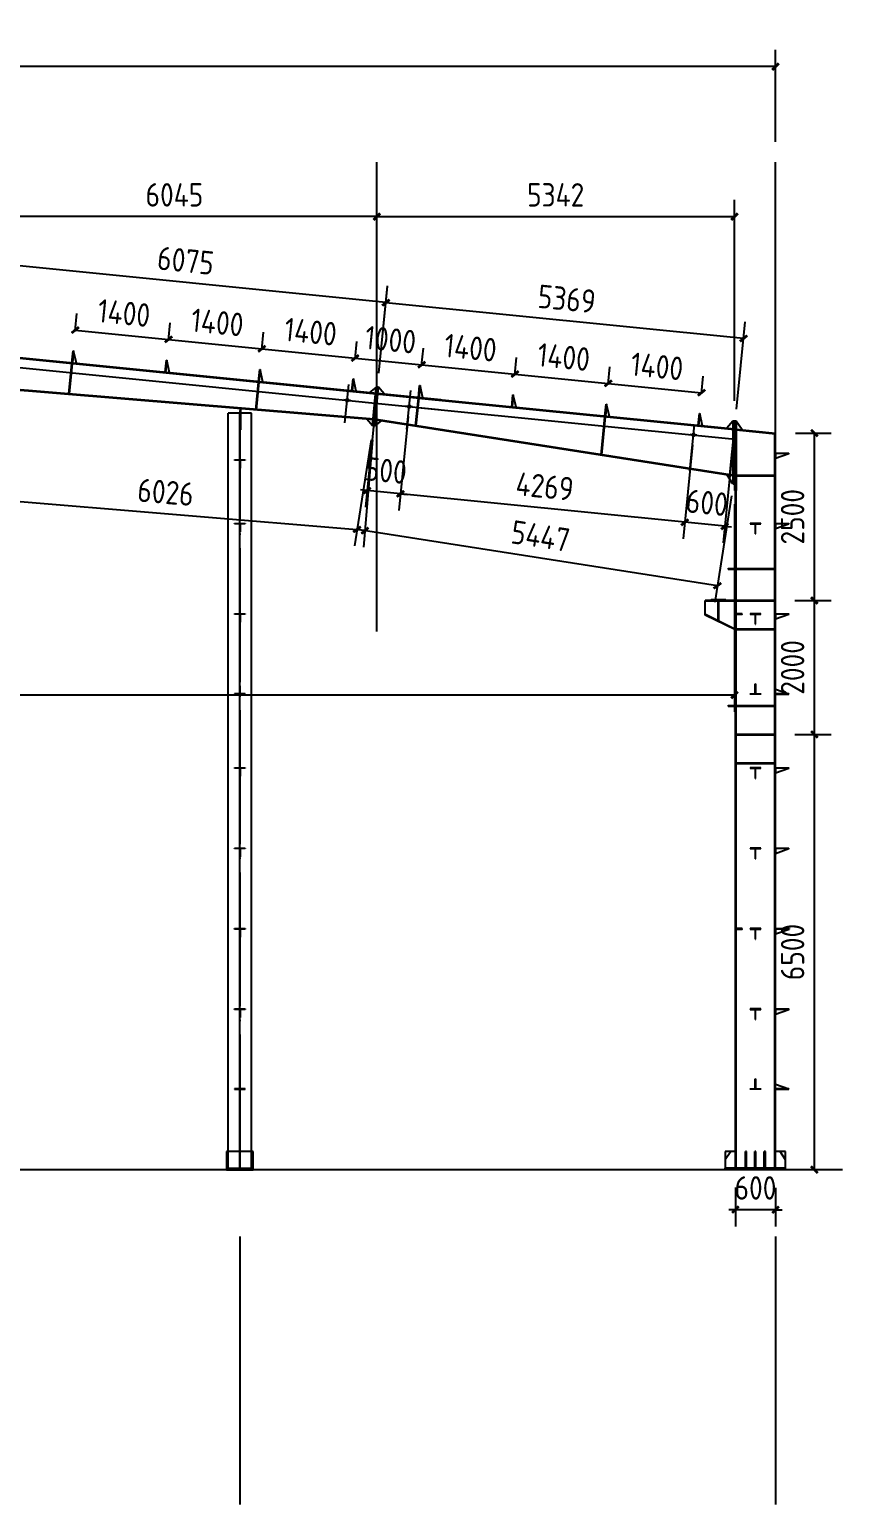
# Model space of a CAD drawing. Extents: x -41778 to 305453, y -85562 to 95360.
# Drawn here: x 293311 to 305453, y 54685 to 76711 of the extents above; entities that cross this region are included whole.
import ezdxf

# ---------------------------------------------------------------- set-up
doc = ezdxf.new("R2010")
doc.units = 0
doc.header["$LTSCALE"] = 1000
doc.header["$MEASUREMENT"] = 0
doc.linetypes.add('DOTE', pattern=[2.42, 2, -0.2, 0.02, -0.2])
doc.layers.add('AXIS', color=3, linetype='Continuous')
doc.layers.add('DOTE', color=1, linetype='Continuous')
doc.styles.get("Standard").update_dxf_attribs({"font": 'gbenor.shx', "bigfont": 'gbcbig.shx'})
doc.dimstyles.get("Standard").update_dxf_attribs({"dimscale": 100, "dimtxt": 3.5, "dimasz": 1, "dimexe": 2.5, "dimexo": 3, "dimgap": 1.5, "dimtad": 1, "dimdec": 0, "dimzin": 0, "dimdsep": 46, "dimtxsty": 'Standard', "dimblk": 'ARCHTICK', "dimcen": 0.09, "dimadec": 0, "dimazin": 0, "dimtfac": 1, "dimtdec": 0, "dimtix": 1, "dimtmove": 2, "dimatfit": 3, "dimfxl": 1, "dimtolj": 1, "dimtzin": 0, "dimarcsym": 0})

# ---------------------------------------------------------------- blocks, each defined once
blk = doc.blocks.new('_ArchTick')
at = {"color": 0, "linetype": 'ByBlock', "const_width": 0.4}
blk.add_lwpolyline([(-0.5, -0.5), (0.5, 0.5)], dxfattribs=at)
blk = doc.blocks.new('*D994')
at = {"color": 0, "lineweight": -2}
for p, q in [((304741, 66185), (305282, 66185)), ((305032, 59685), (305032, 66185)), ((304903, 59685), (305282, 59685))]:
    blk.add_line(p, q, dxfattribs=at)
at = {"layer": 'Defpoints', "color": 0}
for p in [(304441, 66185), (305032, 66185), (304603, 59685)]:
    blk.add_point(p, dxfattribs=at)
at = {"color": 0, "lineweight": -2, "xscale": 100, "yscale": 100, "zscale": 100}
for p, rotation in [((305032, 66185), 90), ((305032, 59685), 270)]:
    blk.add_blockref('_ArchTick', p, dxfattribs=dict(at, rotation=rotation))
at = {"color": 0, "insert": (304707, 62935), "char_height": 350, "attachment_point": 5, "rotation": 90}
blk.add_mtext('\\A1;6500', dxfattribs=at)
blk = doc.blocks.new('*D995')
at = {"color": 0, "lineweight": -2}
for p, q in [((304741, 68185), (305282, 68185)), ((305032, 66185), (305032, 68185)), ((304741, 66185), (305282, 66185))]:
    blk.add_line(p, q, dxfattribs=at)
at = {"layer": 'Defpoints', "color": 0}
for p in [(304441, 68185), (305032, 68185), (304441, 66185)]:
    blk.add_point(p, dxfattribs=at)
at = {"color": 0, "lineweight": -2, "xscale": 100, "yscale": 100, "zscale": 100}
for p, rotation in [((305032, 68185), 90), ((305032, 66185), 270)]:
    blk.add_blockref('_ArchTick', p, dxfattribs=dict(at, rotation=rotation))
at = {"color": 0, "insert": (304707, 67185), "char_height": 350, "attachment_point": 5, "rotation": 90}
blk.add_mtext('\\A1;2000', dxfattribs=at)
blk = doc.blocks.new('*D996')
at = {"color": 0, "lineweight": -2}
for p, q in [((304753, 70685), (305282, 70685)), ((305032, 68185), (305032, 70685)), ((304741, 68185), (305282, 68185))]:
    blk.add_line(p, q, dxfattribs=at)
at = {"layer": 'Defpoints', "color": 0}
for p in [(304453, 70685), (305032, 70685), (304441, 68185)]:
    blk.add_point(p, dxfattribs=at)
at = {"color": 0, "lineweight": -2, "xscale": 100, "yscale": 100, "zscale": 100}
for p, rotation in [((305032, 70685), 90), ((305032, 68185), 270)]:
    blk.add_blockref('_ArchTick', p, dxfattribs=dict(at, rotation=rotation))
at = {"color": 0, "insert": (304707, 69435), "char_height": 350, "attachment_point": 5, "rotation": 90}
blk.add_mtext('\\A1;2500', dxfattribs=at)
blk = doc.blocks.new('*D925')
at = {"color": 0, "lineweight": -2}
for p, q in [((292453, 73666), (292453, 74167)), ((298498, 73666), (298498, 74167)), ((298498, 73917), (292453, 73917))]:
    blk.add_line(p, q, dxfattribs=at)
at = {"layer": 'Defpoints', "color": 0}
for p in [(292453, 73917), (292453, 73366), (298498, 73366)]:
    blk.add_point(p, dxfattribs=at)
at = {"color": 0, "lineweight": -2, "xscale": 100, "yscale": 100, "zscale": 100, "rotation": 180}
blk.add_blockref('_ArchTick', (292453, 73917), dxfattribs=at)
at = {"color": 0, "lineweight": -2, "xscale": 100, "yscale": 100, "zscale": 100}
blk.add_blockref('_ArchTick', (298498, 73917), dxfattribs=at)
at = {"color": 0, "insert": (295475, 74242), "char_height": 350, "attachment_point": 5}
blk.add_mtext('\\A1;6045', dxfattribs=at)
blk = doc.blocks.new('*D927')
at = {"color": 0, "lineweight": -2}
for p, q in [((298498, 73666), (298498, 74167)), ((303840, 71165), (303840, 74167)), ((298498, 73917), (303840, 73917))]:
    blk.add_line(p, q, dxfattribs=at)
at = {"layer": 'Defpoints', "color": 0}
for p in [(303840, 73917), (298498, 73366), (303840, 70865)]:
    blk.add_point(p, dxfattribs=at)
at = {"color": 0, "lineweight": -2, "xscale": 100, "yscale": 100, "zscale": 100, "rotation": 180}
blk.add_blockref('_ArchTick', (298498, 73917), dxfattribs=at)
at = {"color": 0, "lineweight": -2, "xscale": 100, "yscale": 100, "zscale": 100}
blk.add_blockref('_ArchTick', (303840, 73917), dxfattribs=at)
at = {"color": 0, "insert": (301169, 74242), "char_height": 350, "attachment_point": 5}
blk.add_mtext('\\A1;5342', dxfattribs=at)
blk = doc.blocks.new('*D952')
at = {"color": 0, "lineweight": -2}
for p, q in [((293993, 72213), (294019, 72472)), ((295386, 72074), (295412, 72332)), ((293994, 72223), (295387, 72084))]:
    blk.add_line(p, q, dxfattribs=at)
at = {"layer": 'Defpoints', "color": 0}
for p in [(295387, 72084), (293963, 71914), (295356, 71775)]:
    blk.add_point(p, dxfattribs=at)
at = {"color": 0, "lineweight": -2, "xscale": 100, "yscale": 100, "zscale": 100}
for p, rotation in [((293994, 72223), 174.2894068624181), ((295387, 72084), 354.2894068624181)]:
    blk.add_blockref('_ArchTick', p, dxfattribs=dict(at, rotation=rotation))
at = {"color": 0, "insert": (294723, 72477), "char_height": 350, "attachment_point": 5, "rotation": 354.2894}
blk.add_mtext('\\A1;1400', dxfattribs=at)
blk = doc.blocks.new('*D953')
at = {"color": 0, "lineweight": -2}
for p, q in [((295386, 72074), (295412, 72332)), ((295387, 72084), (296780, 71944)), ((296779, 71934), (296805, 72193))]:
    blk.add_line(p, q, dxfattribs=at)
at = {"layer": 'Defpoints', "color": 0}
for p in [(296780, 71944), (295356, 71775), (296749, 71636)]:
    blk.add_point(p, dxfattribs=at)
at = {"color": 0, "lineweight": -2, "xscale": 100, "yscale": 100, "zscale": 100}
for p, rotation in [((295387, 72084), 174.2894068624181), ((296780, 71944), 354.2894068624181)]:
    blk.add_blockref('_ArchTick', p, dxfattribs=dict(at, rotation=rotation))
at = {"color": 0, "insert": (296116, 72337), "char_height": 350, "attachment_point": 5, "rotation": 354.2894}
blk.add_mtext('\\A1;1400', dxfattribs=at)
blk = doc.blocks.new('*D954')
at = {"color": 0, "lineweight": -2}
for p, q in [((296779, 71934), (296805, 72193)), ((298172, 71795), (298198, 72054)), ((296780, 71944), (298173, 71805))]:
    blk.add_line(p, q, dxfattribs=at)
at = {"layer": 'Defpoints', "color": 0}
for p in [(296749, 71636), (298173, 71805), (298142, 71496)]:
    blk.add_point(p, dxfattribs=at)
at = {"color": 0, "lineweight": -2, "xscale": 100, "yscale": 100, "zscale": 100}
for p, rotation in [((296780, 71944), 174.2894068624181), ((298173, 71805), 354.2894068624181)]:
    blk.add_blockref('_ArchTick', p, dxfattribs=dict(at, rotation=rotation))
at = {"color": 0, "insert": (297509, 72198), "char_height": 350, "attachment_point": 5, "rotation": 354.2894}
blk.add_mtext('\\A1;1400', dxfattribs=at)
blk = doc.blocks.new('*D955')
at = {"color": 0, "lineweight": -2}
for p, q in [((298172, 71795), (298198, 72054)), ((299167, 71695), (299193, 71954)), ((298173, 71805), (299168, 71706))]:
    blk.add_line(p, q, dxfattribs=at)
at = {"layer": 'Defpoints', "color": 0}
for p in [(299168, 71706), (298142, 71496), (299137, 71397)]:
    blk.add_point(p, dxfattribs=at)
at = {"color": 0, "lineweight": -2, "xscale": 100, "yscale": 100, "zscale": 100}
for p, rotation in [((298173, 71805), 174.2894068624181), ((299168, 71706), 354.2894068624181)]:
    blk.add_blockref('_ArchTick', p, dxfattribs=dict(at, rotation=rotation))
at = {"color": 0, "insert": (298703, 72079), "char_height": 350, "attachment_point": 5, "rotation": 354.2894}
blk.add_mtext('\\A1;1000', dxfattribs=at)
blk = doc.blocks.new('*D956')
at = {"color": 0, "lineweight": -2}
for p, q in [((299167, 71695), (299193, 71954)), ((300560, 71556), (300586, 71815)), ((299168, 71706), (300561, 71566))]:
    blk.add_line(p, q, dxfattribs=at)
at = {"layer": 'Defpoints', "color": 0}
for p in [(299137, 71397), (300561, 71566), (300530, 71258)]:
    blk.add_point(p, dxfattribs=at)
at = {"color": 0, "lineweight": -2, "xscale": 100, "yscale": 100, "zscale": 100}
for p, rotation in [((299168, 71706), 174.2894068624181), ((300561, 71566), 354.2894068624181)]:
    blk.add_blockref('_ArchTick', p, dxfattribs=dict(at, rotation=rotation))
at = {"color": 0, "insert": (299897, 71959), "char_height": 350, "attachment_point": 5, "rotation": 354.2894}
blk.add_mtext('\\A1;1400', dxfattribs=at)
blk = doc.blocks.new('*D957')
at = {"color": 0, "lineweight": -2}
for p, q in [((300560, 71556), (300586, 71815)), ((301953, 71417), (301979, 71676)), ((300561, 71566), (301954, 71427))]:
    blk.add_line(p, q, dxfattribs=at)
at = {"layer": 'Defpoints', "color": 0}
for p in [(301954, 71427), (300530, 71258), (301923, 71118)]:
    blk.add_point(p, dxfattribs=at)
at = {"color": 0, "lineweight": -2, "xscale": 100, "yscale": 100, "zscale": 100}
for p, rotation in [((300561, 71566), 174.2894068624181), ((301954, 71427), 354.2894068624181)]:
    blk.add_blockref('_ArchTick', p, dxfattribs=dict(at, rotation=rotation))
at = {"color": 0, "insert": (301290, 71820), "char_height": 350, "attachment_point": 5, "rotation": 354.2894}
blk.add_mtext('\\A1;1400', dxfattribs=at)
blk = doc.blocks.new('*D958')
at = {"color": 0, "lineweight": -2}
for p, q in [((301953, 71417), (301979, 71676)), ((301954, 71427), (303347, 71288)), ((303346, 71278), (303372, 71536))]:
    blk.add_line(p, q, dxfattribs=at)
at = {"layer": 'Defpoints', "color": 0}
for p in [(303347, 71288), (301923, 71118), (303316, 70979)]:
    blk.add_point(p, dxfattribs=at)
at = {"color": 0, "lineweight": -2, "xscale": 100, "yscale": 100, "zscale": 100}
for p, rotation in [((301954, 71427), 174.2894068624181), ((303347, 71288), 354.2894068624181)]:
    blk.add_blockref('_ArchTick', p, dxfattribs=dict(at, rotation=rotation))
at = {"color": 0, "insert": (302683, 71681), "char_height": 350, "attachment_point": 5, "rotation": 354.2894}
blk.add_mtext('\\A1;1400', dxfattribs=at)
blk = doc.blocks.new('*D987')
at = {"color": 0, "lineweight": -2}
for p, q in [((280766, 69625), (280766, 66523)), ((303840, 69625), (303840, 66523)), ((303840, 66773), (280766, 66773))]:
    blk.add_line(p, q, dxfattribs=at)
at = {"layer": 'Defpoints', "color": 0}
for p in [(280766, 69925), (303840, 69925), (280766, 66773)]:
    blk.add_point(p, dxfattribs=at)
at = {"color": 0, "lineweight": -2, "xscale": 100, "yscale": 100, "zscale": 100, "rotation": 180}
blk.add_blockref('_ArchTick', (280766, 66773), dxfattribs=at)
at = {"color": 0, "lineweight": -2, "xscale": 100, "yscale": 100, "zscale": 100}
blk.add_blockref('_ArchTick', (303840, 66773), dxfattribs=at)
at = {"color": 0, "insert": (292303, 67098), "char_height": 350, "attachment_point": 5}
blk.add_mtext('\\A1;23074', dxfattribs=at)
blk = doc.blocks.new('*D988')
at = {"color": 0, "lineweight": -2}
for p, q in [((298527, 71579), (298658, 72880)), ((303975, 72097), (298633, 72631)), ((303869, 71044), (304000, 72346))]:
    blk.add_line(p, q, dxfattribs=at)
at = {"layer": 'Defpoints', "color": 0}
for p in [(298633, 72631), (298498, 71280), (303840, 70746)]:
    blk.add_point(p, dxfattribs=at)
at = {"color": 0, "lineweight": -2, "xscale": 100, "yscale": 100, "zscale": 100}
for p, rotation in [((298633, 72631), 174.2894068625048), ((303975, 72097), 354.2894068625048)]:
    blk.add_blockref('_ArchTick', p, dxfattribs=dict(at, rotation=rotation))
at = {"color": 0, "insert": (301336, 72688), "char_height": 350, "attachment_point": 5, "rotation": 354.2894}
blk.add_mtext('\\A1;5369', dxfattribs=at)
blk = doc.blocks.new('*D989')
at = {"color": 0, "lineweight": -2}
for p, q in [((298411, 70586), (298163, 68999)), ((303793, 69745), (303545, 68158)), ((303584, 68405), (298202, 69246))]:
    blk.add_line(p, q, dxfattribs=at)
at = {"layer": 'Defpoints', "color": 0}
for p in [(298458, 70882), (303840, 70041), (298202, 69246)]:
    blk.add_point(p, dxfattribs=at)
at = {"color": 0, "lineweight": -2, "xscale": 100, "yscale": 100, "zscale": 100}
for p, rotation in [((298202, 69246), 171.117501313906), ((303584, 68405), 351.117501313906)]:
    blk.add_blockref('_ArchTick', p, dxfattribs=dict(at, rotation=rotation))
at = {"color": 0, "insert": (300943, 69147), "char_height": 350, "attachment_point": 5, "rotation": 351.1175}
blk.add_mtext('\\A1;5447', dxfattribs=at)
blk = doc.blocks.new('*D990')
at = {"color": 0, "lineweight": -2}
for p, q in [((292482, 72183), (292613, 73488)), ((298633, 72634), (292588, 73239)), ((298527, 71579), (298658, 72883))]:
    blk.add_line(p, q, dxfattribs=at)
at = {"layer": 'Defpoints', "color": 0}
for p in [(292588, 73239), (292453, 71885), (298498, 71280)]:
    blk.add_point(p, dxfattribs=at)
at = {"color": 0, "lineweight": -2, "xscale": 100, "yscale": 100, "zscale": 100}
for p, rotation in [((292588, 73239), 174.2894068624965), ((298633, 72634), 354.2894068624965)]:
    blk.add_blockref('_ArchTick', p, dxfattribs=dict(at, rotation=rotation))
at = {"color": 0, "insert": (295643, 73260), "char_height": 350, "attachment_point": 5, "rotation": 354.2894}
blk.add_mtext('\\A1;6075', dxfattribs=at)
blk = doc.blocks.new('*D991')
at = {"color": 0, "lineweight": -2}
for p, q in [((292428, 71083), (292294, 69479)), ((298433, 70583), (298299, 68979)), ((298320, 69228), (292315, 69728))]:
    blk.add_line(p, q, dxfattribs=at)
at = {"layer": 'Defpoints', "color": 0}
for p in [(292453, 71382), (298458, 70882), (292315, 69728)]:
    blk.add_point(p, dxfattribs=at)
at = {"color": 0, "lineweight": -2, "xscale": 100, "yscale": 100, "zscale": 100}
for p, rotation in [((292315, 69728), 175.240263209523), ((298320, 69228), 355.240263209523)]:
    blk.add_blockref('_ArchTick', p, dxfattribs=dict(at, rotation=rotation))
at = {"color": 0, "insert": (295344, 69802), "char_height": 350, "attachment_point": 5, "rotation": 355.2403}
blk.add_mtext('\\A1;6026', dxfattribs=at)
blk = doc.blocks.new('*D931')
at = {"color": 0, "lineweight": -2}
for p, q in [((280453, 75032), (280453, 76407)), ((304453, 75032), (304453, 76407)), ((304453, 76157), (280453, 76157))]:
    blk.add_line(p, q, dxfattribs=at)
at = {"layer": 'Defpoints', "color": 0}
for p in [(280453, 76157), (280453, 74732), (304453, 74732)]:
    blk.add_point(p, dxfattribs=at)
at = {"color": 0, "lineweight": -2, "xscale": 100, "yscale": 100, "zscale": 100, "rotation": 180}
blk.add_blockref('_ArchTick', (280453, 76157), dxfattribs=at)
at = {"color": 0, "lineweight": -2, "xscale": 100, "yscale": 100, "zscale": 100}
blk.add_blockref('_ArchTick', (304453, 76157), dxfattribs=at)
at = {"color": 0, "insert": (292453, 76482), "char_height": 350, "attachment_point": 5}
blk.add_mtext('\\A1;24000', dxfattribs=at)
blk = doc.blocks.new('*D936')
at = {"color": 0, "lineweight": -2}
for p, q in [((303853, 59419), (303853, 58837)), ((304453, 59413), (304453, 58837)), ((303853, 59087), (303753, 59087)), ((304453, 59087), (303853, 59087)), ((304453, 59087), (304553, 59087))]:
    blk.add_line(p, q, dxfattribs=at)
at = {"layer": 'Defpoints', "color": 0}
for p in [(303853, 59719), (304453, 59713), (303853, 59087)]:
    blk.add_point(p, dxfattribs=at)
at = {"color": 0, "lineweight": -2, "xscale": 100, "yscale": 100, "zscale": 100}
blk.add_blockref('_ArchTick', (303853, 59087), dxfattribs=at)
at = {"color": 0, "lineweight": -2, "xscale": 100, "yscale": 100, "zscale": 100, "rotation": 180}
blk.add_blockref('_ArchTick', (304453, 59087), dxfattribs=at)
at = {"color": 0, "insert": (304153, 59412), "char_height": 350, "attachment_point": 5}
blk.add_mtext('\\A1;600', dxfattribs=at)
blk = doc.blocks.new('*D938')
at = {"color": 0, "lineweight": -2}
for p, q in [((303213, 70507), (303072, 69103)), ((303810, 70447), (303669, 69044)), ((303097, 69352), (302998, 69362)), ((303694, 69292), (303097, 69352)), ((303694, 69292), (303794, 69282))]:
    blk.add_line(p, q, dxfattribs=at)
at = {"layer": 'Defpoints', "color": 0}
for p in [(303243, 70806), (303840, 70746), (303097, 69352)]:
    blk.add_point(p, dxfattribs=at)
at = {"color": 0, "lineweight": -2, "xscale": 100, "yscale": 100, "zscale": 100}
for p, rotation in [((303097, 69352), 354.2894068625006), ((303694, 69292), 174.2894068625006)]:
    blk.add_blockref('_ArchTick', p, dxfattribs=dict(at, rotation=rotation))
at = {"color": 0, "insert": (303428, 69645), "char_height": 350, "attachment_point": 5, "rotation": 354.2894}
blk.add_mtext('\\A1;600', dxfattribs=at)
blk = doc.blocks.new('*D939')
at = {"color": 0, "lineweight": -2}
for p, q in [((298965, 70932), (298825, 69528)), ((303213, 70507), (303072, 69103)), ((303097, 69352), (298850, 69777))]:
    blk.add_line(p, q, dxfattribs=at)
at = {"layer": 'Defpoints', "color": 0}
for p in [(298995, 71230), (303243, 70806), (298850, 69777)]:
    blk.add_point(p, dxfattribs=at)
at = {"color": 0, "lineweight": -2, "xscale": 100, "yscale": 100, "zscale": 100}
for p, rotation in [((298850, 69777), 174.2894068624916), ((303097, 69352), 354.2894068624916)]:
    blk.add_blockref('_ArchTick', p, dxfattribs=dict(at, rotation=rotation))
at = {"color": 0, "insert": (301006, 69888), "char_height": 350, "attachment_point": 5, "rotation": 354.2894}
blk.add_mtext('\\A1;4269', dxfattribs=at)
blk = doc.blocks.new('*D940')
at = {"color": 0, "lineweight": -2}
for p, q in [((298468, 70982), (298327, 69578)), ((298965, 70932), (298825, 69528)), ((298352, 69826), (298253, 69836)), ((298850, 69777), (298352, 69826)), ((298850, 69777), (298949, 69767))]:
    blk.add_line(p, q, dxfattribs=at)
at = {"layer": 'Defpoints', "color": 0}
for p in [(298498, 71280), (298995, 71230), (298352, 69826)]:
    blk.add_point(p, dxfattribs=at)
at = {"color": 0, "lineweight": -2, "xscale": 100, "yscale": 100, "zscale": 100}
for p, rotation in [((298352, 69826), 354.2894068624916), ((298850, 69777), 174.2894068624916)]:
    blk.add_blockref('_ArchTick', p, dxfattribs=dict(at, rotation=rotation))
at = {"color": 0, "insert": (298633, 70125), "char_height": 350, "attachment_point": 5, "rotation": 354.2894}
blk.add_mtext('\\A1;500', dxfattribs=at)

msp = doc.modelspace()

# ---------------------------------------------------------------- linework, layer by layer
at = {"color": 2}
for p, q in [((298497.6, 67722.7), (298497.6, 74732.4)), ((304452.6, 67722.7), (304452.6, 74732.4)), ((298497.6, 71180.1), (298497.6, 71280.1)), ((296455.6, 71040.6), (296455.6, 70732.1)), ((296465.6, 70732.1), (296465.6, 71039.8)), ((296455.6, 70732.1), (296465.6, 70732.1)), ((296372.6, 70278.6), (296372.6, 70284.6)), ((296372.6, 70284.6), (296455.3, 70284.6)), ((296532.6, 70278.6), (296372.6, 70278.6)), ((296449.6, 70158.6), (296449.6, 70278.6)), ((296449.6, 70278.6), (296455.6, 70278.6)), ((296452.6, 70284.6), (296532.6, 70284.6)), ((296455.6, 70278.6), (296455.6, 70158.6)), ((296532.6, 70284.6), (296532.6, 70278.6)), ((296452.6, 70158.6), (296449.6, 70158.6)), ((296455.6, 70158.6), (296452.6, 70158.6)), ((296372.6, 69328.6), (296372.6, 69334.6)), ((296372.6, 69334.6), (296455.3, 69334.6)), ((296532.6, 69328.6), (296372.6, 69328.6)), ((296449.6, 69208.6), (296449.6, 69328.6)), ((296449.6, 69328.6), (296455.6, 69328.6)), ((296452.6, 69208.6), (296449.6, 69208.6)), ((296452.6, 69334.6), (296532.6, 69334.6)), ((296455.6, 69208.6), (296452.6, 69208.6)), ((296455.6, 69328.6), (296455.6, 69208.6)), ((296532.6, 69334.6), (296532.6, 69328.6)), ((296372.6, 67978.6), (296372.6, 67984.6)), ((296372.6, 67984.6), (296455.3, 67984.6)), ((296532.6, 67978.6), (296372.6, 67978.6)), ((296449.6, 67858.6), (296449.6, 67978.6)), ((296449.6, 67978.6), (296455.6, 67978.6)), ((296452.6, 67858.6), (296449.6, 67858.6)), ((296452.6, 67984.6), (296532.6, 67984.6)), ((296455.6, 67858.6), (296452.6, 67858.6)), ((296455.6, 67978.6), (296455.6, 67858.6)), ((296532.6, 67984.6), (296532.6, 67978.6)), ((296532.6, 66790.6), (296372.6, 66790.6)), ((296372.6, 66790.6), (296372.6, 66784.6)), ((296372.6, 66784.6), (296455.3, 66784.6)), ((296452.6, 66910.6), (296449.6, 66910.6)), ((296449.6, 66910.6), (296449.6, 66790.6)), ((296449.6, 66790.6), (296455.6, 66790.6)), ((296455.6, 66910.6), (296452.6, 66910.6)), ((296452.6, 66784.6), (296532.6, 66784.6)), ((296455.6, 66790.6), (296455.6, 66910.6)), ((296532.6, 66784.6), (296532.6, 66790.6)), ((296372.6, 65678.6), (296372.6, 65684.6)), ((296372.6, 65684.6), (296455.3, 65684.6)), ((296532.6, 65678.6), (296372.6, 65678.6)), ((296449.6, 65558.6), (296449.6, 65678.6)), ((296449.6, 65678.6), (296455.6, 65678.6)), ((296452.6, 65684.6), (296532.6, 65684.6)), ((296455.6, 65678.6), (296455.6, 65558.6)), ((296532.6, 65684.6), (296532.6, 65678.6)), ((296452.6, 65558.6), (296449.6, 65558.6)), ((296455.6, 65558.6), (296452.6, 65558.6)), ((296372.6, 64478.6), (296372.6, 64484.6)), ((296372.6, 64484.6), (296455.3, 64484.6)), ((296532.6, 64478.6), (296372.6, 64478.6)), ((296449.6, 64358.6), (296449.6, 64478.6)), ((296449.6, 64478.6), (296455.6, 64478.6)), ((296452.6, 64358.6), (296449.6, 64358.6)), ((296452.6, 64484.6), (296532.6, 64484.6)), ((296455.6, 64358.6), (296452.6, 64358.6)), ((296455.6, 64478.6), (296455.6, 64358.6)), ((296532.6, 64484.6), (296532.6, 64478.6)), ((296372.6, 63278.6), (296372.6, 63284.6)), ((296372.6, 63284.6), (296455.3, 63284.6)), ((296532.6, 63278.6), (296372.6, 63278.6)), ((296449.6, 63158.6), (296449.6, 63278.6)), ((296449.6, 63278.6), (296455.6, 63278.6)), ((296452.6, 63284.6), (296532.6, 63284.6)), ((296455.6, 63278.6), (296455.6, 63158.6)), ((296532.6, 63284.6), (296532.6, 63278.6)), ((296452.6, 63158.6), (296449.6, 63158.6)), ((296455.6, 63158.6), (296452.6, 63158.6)), ((296372.6, 62078.6), (296372.6, 62084.6)), ((296372.6, 62084.6), (296455.3, 62084.6)), ((296532.6, 62078.6), (296372.6, 62078.6)), ((296449.6, 61958.6), (296449.6, 62078.6)), ((296449.6, 62078.6), (296455.6, 62078.6)), ((296452.6, 61958.6), (296449.6, 61958.6)), ((296452.6, 62084.6), (296532.6, 62084.6)), ((296455.6, 61958.6), (296452.6, 61958.6)), ((296455.6, 62078.6), (296455.6, 61958.6)), ((296532.6, 62084.6), (296532.6, 62078.6)), ((296532.6, 60890.6), (296372.6, 60890.6)), ((296372.6, 60890.6), (296372.6, 60884.6)), ((296372.6, 60884.6), (296455.3, 60884.6)), ((296452.6, 61010.6), (296449.6, 61010.6)), ((296449.6, 61010.6), (296449.6, 60890.6)), ((296449.6, 60890.6), (296455.6, 60890.6)), ((296455.6, 61010.6), (296452.6, 61010.6)), ((296452.6, 60884.6), (296532.6, 60884.6)), ((296455.6, 60890.6), (296455.6, 61010.6)), ((296532.6, 60884.6), (296532.6, 60890.6)), ((296449.6, 59954.6), (296252.6, 59954.6)), ((296252.6, 59954.6), (296252.6, 59704.6)), ((296652.6, 59954.6), (296455.6, 59954.6)), ((296652.6, 59704.6), (296652.6, 59954.6)), ((296652.6, 59704.6), (296252.6, 59704.6)), ((296252.6, 59704.6), (296252.6, 59684.6)), ((296652.6, 59684.6), (296652.6, 59704.6)), ((296252.6, 59684.6), (296452.6, 59684.6)), ((296452.6, 59684.6), (296652.6, 59684.6))]:
    msp.add_line(p, q, dxfattribs=at)
for p, q in [((292452.6, 71884.6), (299452.6, 71184.6)), ((292452.6, 71874.5), (299433.7, 71176.4)), ((293945.1, 71735.3), (293963, 71914.4)), ((293969, 71913.8), (293951.1, 71734.7)), ((293963, 71914.4), (293969, 71913.8)), ((294010.8, 71728.7), (293969, 71913.8)), ((292455.6, 71733.5), (299419.7, 71037.1)), ((293898.6, 71270.3), (293944.1, 71725.3)), ((293950.1, 71724.8), (293904.6, 71269.8)), ((293951.1, 71734.7), (294010.8, 71728.7)), ((295338.2, 71596), (295356.1, 71775.1)), ((295362.1, 71774.5), (295344.1, 71595.4)), ((295344.1, 71595.4), (295403.8, 71589.4)), ((295356.1, 71775.1), (295362.1, 71774.5)), ((295403.8, 71589.4), (295362.1, 71774.5)), ((296731.2, 71456.7), (296749.1, 71635.8)), ((296755.1, 71635.2), (296737.2, 71456.1)), ((296749.1, 71635.8), (296755.1, 71635.2)), ((296796.9, 71450.1), (296755.1, 71635.2)), ((298458.8, 70892), (292452.6, 71392.1)), ((298457.8, 70882), (292452.6, 71382.1)), ((296688.6, 71030.6), (296730.2, 71446.7)), ((296736.2, 71446.1), (296694.6, 71030.1)), ((296737.2, 71456.1), (296796.9, 71450.1)), ((298020.9, 70835.3), (298078.7, 71412.4)), ((298124.3, 71317.4), (298142.2, 71496.5)), ((298148.2, 71495.9), (298130.2, 71316.8)), ((298142.2, 71496.5), (298148.2, 71495.9)), ((298189.9, 71310.8), (298148.2, 71495.9)), ((298488.6, 71371.4), (298390.1, 71290.8)), ((298430.9, 70794.3), (298488.6, 71371.4)), ((298448.8, 70792.5), (298506.5, 71369.6)), ((298466.7, 70790.7), (298524.4, 71367.8)), ((298524.4, 71367.8), (298488.6, 71371.4)), ((298605, 71269.3), (298524.4, 71367.8)), ((299119.3, 71217.9), (299137.2, 71397)), ((299143.2, 71396.4), (299125.3, 71217.3)), ((299137.2, 71397), (299143.2, 71396.4)), ((299185, 71211.3), (299143.2, 71396.4)), ((298104.5, 71168.6), (298005, 71178.6)), ((298057.8, 71203.4), (298051.8, 71143.7)), ((298130.2, 71316.8), (298189.9, 71310.8)), ((298497.6, 70864.5), (298497.6, 71280.1)), ((298946.3, 70742.7), (299004, 71319.9)), ((299076.8, 70793.2), (299118.3, 71207.9)), ((299124.3, 71207.3), (299082.8, 70792.3)), ((299118.3, 71207.9), (303839.6, 70735.8)), ((299119.3, 71217.9), (303839.6, 70745.9)), ((299119.3, 71217.9), (299185, 71211.3)), ((300512.4, 71078.6), (300530.3, 71257.7)), ((300536.2, 71257.1), (300518.3, 71078)), ((300530.3, 71257.7), (300536.2, 71257.1)), ((300578, 71072), (300536.2, 71257.1)), ((296277.6, 59704.6), (296277.6, 70982.9)), ((296627.6, 70982.9), (296277.6, 70982.9)), ((296627.6, 59704.6), (296627.6, 70982.9)), ((299029.9, 71076.1), (298930.4, 71086)), ((298983.1, 71110.9), (298977.2, 71051.2)), ((299110.4, 71068), (303799.6, 70599.1)), ((300518.3, 71078), (300578, 71072)), ((301847.6, 70361.5), (301904.4, 70929.3)), ((301910.4, 70928.7), (301853.6, 70360.5)), ((301905.4, 70939.3), (301923.3, 71118.4)), ((301929.3, 71117.8), (301911.4, 70938.7)), ((301911.4, 70938.7), (301971.1, 70932.7)), ((301923.3, 71118.4), (301929.3, 71117.8)), ((301971.1, 70932.7), (301929.3, 71117.8)), ((303298.5, 70800), (303316.4, 70979.1)), ((303322.4, 70978.5), (303304.4, 70799.4)), ((303316.4, 70979.1), (303322.4, 70978.5)), ((303364.1, 70793.4), (303322.4, 70978.5)), ((298430.9, 70794.3), (298350.4, 70891)), ((298466.7, 70790.7), (298430.9, 70794.3)), ((303839.6, 70041), (298457.8, 70882)), ((303839.6, 70051.1), (298458.8, 70892)), ((298563.5, 70865.6), (298466.7, 70790.7)), ((302839.6, 70845.9), (303839.6, 70745.9)), ((303173.9, 70119.1), (303242.5, 70805.6)), ((303304.4, 70799.4), (303364.1, 70793.4)), ((303814.6, 70864.6), (303724.6, 70757.4)), ((303771.2, 70061.8), (303839.6, 70745.9)), ((303814.6, 70864.6), (303814.6, 69924.6)), ((303864.6, 70864.6), (303814.6, 70864.6)), ((303839.6, 70864.6), (303839.6, 69824.6)), ((303864.6, 70864.6), (303864.6, 69824.6)), ((303954.6, 70734.4), (303864.6, 70864.6)), ((303864.6, 70743.4), (304452.6, 70684.6)), ((303864.6, 70733.3), (304451.6, 70674.6)), ((296452.6, 59684.6), (296452.6, 70684.6)), ((303276.4, 70651.4), (303176.9, 70661.4)), ((303230.6, 70686.2), (303224.6, 70626.4)), ((304440.6, 59706.6), (304440.6, 70685.8)), ((304452.6, 59706.6), (304452.6, 70684.6)), ((304452.6, 70384.6), (304652.6, 70384.6)), ((304652.6, 70378.6), (304452.6, 70378.6)), ((304452.6, 70378.6), (304452.6, 70308.6)), ((304452.6, 70308.6), (304652.6, 70378.6)), ((304652.6, 70384.6), (304652.6, 70378.6)), ((303814.6, 69924.6), (303724.6, 70065.9)), ((303864.6, 70054.6), (304440.6, 70054.6)), ((303814.6, 69924.6), (303839.6, 69924.6)), ((303864.6, 70044.6), (304440.6, 70044.6)), ((303839.6, 69824.6), (303864.6, 69824.6)), ((303852.6, 59706.6), (303852.6, 69824.6)), ((303864.6, 59706.6), (303864.6, 69824.6)), ((304232.6, 69334.6), (304072.6, 69334.6)), ((304072.6, 69334.6), (304072.6, 69328.6)), ((304072.6, 69328.6), (304232.6, 69328.6)), ((304149.6, 69328.6), (304149.6, 69178.6)), ((304149.6, 69178.6), (304155.6, 69178.6)), ((304155.6, 69178.6), (304155.6, 69328.6)), ((304232.6, 69328.6), (304232.6, 69334.6)), ((304452.6, 69334.6), (304652.6, 69334.6)), ((304652.6, 69328.6), (304452.6, 69328.6)), ((304452.6, 69328.6), (304452.6, 69258.6)), ((304452.6, 69258.6), (304652.6, 69328.6)), ((304652.6, 69334.6), (304652.6, 69328.6)), ((303742.6, 68654.6), (303742.6, 68664.6)), ((303742.6, 68664.6), (303852.6, 68664.6)), ((303742.6, 68654.6), (303852.6, 68654.6)), ((303864.6, 68664.6), (304440.6, 68664.6)), ((303864.6, 68654.6), (304440.6, 68654.6)), ((303852.6, 68184.6), (303402.6, 68184.6)), ((303402.6, 67964.6), (303402.6, 68184.6)), ((303852.6, 68174.6), (303402.6, 68174.6)), ((303597.6, 67887.5), (303597.6, 68174.6)), ((303607.6, 67887.5), (303607.6, 68174.6)), ((304440.6, 68184.6), (303864.6, 68184.6)), ((304440.6, 68174.6), (303864.6, 68174.6)), ((303852.6, 67744.6), (303402.6, 67964.6)), ((303856.6, 67753.7), (303406.6, 67973.7)), ((304232.6, 67984.6), (304072.6, 67984.6)), ((304072.6, 67984.6), (304072.6, 67978.6)), ((304072.6, 67978.6), (304232.6, 67978.6)), ((304149.6, 67978.6), (304149.6, 67828.6)), ((304155.6, 67828.6), (304155.6, 67978.6)), ((304232.6, 67978.6), (304232.6, 67984.6)), ((304452.6, 67984.6), (304652.6, 67984.6)), ((304652.6, 67978.6), (304452.6, 67978.6)), ((304452.6, 67978.6), (304452.6, 67908.6)), ((304452.6, 67908.6), (304652.6, 67978.6)), ((304652.6, 67984.6), (304652.6, 67978.6)), ((304440.6, 67754.6), (303864.6, 67754.6)), ((304440.6, 67744.6), (303864.6, 67744.6)), ((304149.6, 67828.6), (304155.6, 67828.6)), ((304072.6, 66784.6), (304072.6, 66790.6)), ((304072.6, 66790.6), (304232.6, 66790.6)), ((304232.6, 66784.6), (304072.6, 66784.6)), ((304149.6, 66790.6), (304149.6, 66940.6)), ((304149.6, 66940.6), (304155.6, 66940.6)), ((304155.6, 66940.6), (304155.6, 66790.6)), ((304232.6, 66790.6), (304232.6, 66784.6)), ((304452.6, 66790.6), (304452.6, 66860.6)), ((304452.6, 66860.6), (304652.6, 66790.6)), ((304652.6, 66790.6), (304452.6, 66790.6)), ((304452.6, 66784.6), (304652.6, 66784.6)), ((304652.6, 66784.6), (304652.6, 66790.6)), ((303742.6, 66604.6), (303742.6, 66614.6)), ((303742.6, 66614.6), (303852.6, 66614.6)), ((303742.6, 66604.6), (303852.6, 66604.6)), ((303864.6, 66614.6), (304440.6, 66614.6)), ((303864.6, 66604.6), (304440.6, 66604.6)), ((304440.6, 66184.6), (303864.6, 66184.6)), ((304440.6, 66174.6), (303864.6, 66174.6)), ((304440.6, 65754.6), (303864.6, 65754.6)), ((304440.6, 65744.6), (303864.6, 65744.6)), ((304232.6, 65684.6), (304072.6, 65684.6)), ((304072.6, 65684.6), (304072.6, 65678.6)), ((304072.6, 65678.6), (304232.6, 65678.6)), ((304149.6, 65678.6), (304149.6, 65528.6)), ((304155.6, 65528.6), (304155.6, 65678.6)), ((304232.6, 65678.6), (304232.6, 65684.6)), ((304452.6, 65684.6), (304652.6, 65684.6)), ((304652.6, 65678.6), (304452.6, 65678.6)), ((304452.6, 65678.6), (304452.6, 65608.6)), ((304452.6, 65608.6), (304652.6, 65678.6)), ((304652.6, 65684.6), (304652.6, 65678.6)), ((304149.6, 65528.6), (304155.6, 65528.6)), ((304232.6, 64484.6), (304072.6, 64484.6)), ((304072.6, 64484.6), (304072.6, 64478.6)), ((304072.6, 64478.6), (304232.6, 64478.6)), ((304149.6, 64478.6), (304149.6, 64328.6)), ((304149.6, 64328.6), (304155.6, 64328.6)), ((304155.6, 64328.6), (304155.6, 64478.6)), ((304232.6, 64478.6), (304232.6, 64484.6)), ((304452.6, 64484.6), (304652.6, 64484.6)), ((304652.6, 64478.6), (304452.6, 64478.6)), ((304452.6, 64478.6), (304452.6, 64408.6)), ((304452.6, 64408.6), (304652.6, 64478.6)), ((304652.6, 64484.6), (304652.6, 64478.6)), ((304232.6, 63284.6), (304072.6, 63284.6)), ((304072.6, 63284.6), (304072.6, 63278.6)), ((304072.6, 63278.6), (304232.6, 63278.6)), ((304149.6, 63278.6), (304149.6, 63128.6)), ((304155.6, 63128.6), (304155.6, 63278.6)), ((304232.6, 63278.6), (304232.6, 63284.6)), ((304454.1, 63284.6), (304654.1, 63284.6)), ((304654.1, 63278.6), (304454.1, 63278.6)), ((304454.1, 63278.6), (304454.1, 63208.6)), ((304454.1, 63208.6), (304654.1, 63278.6)), ((304654.1, 63284.6), (304654.1, 63278.6)), ((304149.6, 63128.6), (304155.6, 63128.6)), ((304232.6, 62084.6), (304072.6, 62084.6)), ((304072.6, 62084.6), (304072.6, 62078.6)), ((304072.6, 62078.6), (304232.6, 62078.6)), ((304149.6, 62078.6), (304149.6, 61928.6)), ((304149.6, 61928.6), (304155.6, 61928.6)), ((304155.6, 61928.6), (304155.6, 62078.6)), ((304232.6, 62078.6), (304232.6, 62084.6)), ((304452.6, 62084.6), (304652.6, 62084.6)), ((304652.6, 62078.6), (304452.6, 62078.6)), ((304452.6, 62078.6), (304452.6, 62008.6)), ((304452.6, 62008.6), (304652.6, 62078.6)), ((304652.6, 62084.6), (304652.6, 62078.6)), ((304149.6, 60890.6), (304149.6, 61040.6)), ((304149.6, 61040.6), (304155.6, 61040.6)), ((304155.6, 61040.6), (304155.6, 60890.6)), ((304072.6, 60884.6), (304072.6, 60890.6)), ((304072.6, 60890.6), (304232.6, 60890.6)), ((304232.6, 60884.6), (304072.6, 60884.6)), ((304232.6, 60890.6), (304232.6, 60884.6)), ((304452.6, 60890.6), (304452.6, 60960.6)), ((304452.6, 60960.6), (304652.6, 60890.6)), ((304652.6, 60890.6), (304452.6, 60890.6)), ((304452.6, 60884.6), (304652.6, 60884.6)), ((304652.6, 60884.6), (304652.6, 60890.6)), ((303864.6, 59956.6), (303702.6, 59956.6)), ((303702.6, 59956.6), (303702.6, 59706.6)), ((303783.6, 59956.6), (303702.6, 59831.6)), ((304020.6, 59956.6), (304004.6, 59956.6)), ((304004.6, 59706.6), (304004.6, 59956.6)), ((304020.6, 59706.6), (304020.6, 59956.6)), ((304160.6, 59956.6), (304144.6, 59956.6)), ((304144.6, 59706.6), (304144.6, 59956.6)), ((304160.6, 59706.6), (304160.6, 59956.6)), ((304300.6, 59956.6), (304284.6, 59956.6)), ((304284.6, 59706.6), (304284.6, 59956.6)), ((304300.6, 59706.6), (304300.6, 59956.6)), ((304602.6, 59956.6), (304440.6, 59956.6)), ((304602.6, 59831.6), (304521.6, 59956.6)), ((304602.6, 59706.6), (304602.6, 59956.6)), ((304602.6, 59706.6), (303702.6, 59706.6)), ((303702.6, 59684.6), (303702.6, 59706.6)), ((304602.6, 59684.6), (304602.6, 59706.6)), ((305452.6, 59684.6), (255452.6, 59684.6)), ((304602.6, 59684.6), (303702.6, 59684.6))]:
    msp.add_line(p, q)
at = {"linetype": 'DOTE'}
for p, q in [((296449.6, 59704.6), (296449.6, 70982.9)), ((296455.6, 59704.6), (296455.6, 71024.1))]:
    msp.add_line(p, q, dxfattribs=at)
at = {"color": 1}
msp.add_line((296460.6, 71048.3), (296460.6, 70732.1), dxfattribs=at)
at = {"color": 4}
for p, q in [((296372.6, 70284.6), (296532.6, 70284.6)), ((296377.6, 70284.6), (296452.6, 70284.6)), ((296452.6, 70284.6), (296527.6, 70284.6))]:
    msp.add_line(p, q, dxfattribs=at)
for points in [[(303712.6, 68194.6), (303492.6, 68194.6), (303492.6, 68184.6), (303712.6, 68184.6)], [(303954.6, 67984.6), (303864.6, 67984.6), (303864.6, 67978.6), (303954.6, 67978.6)], [(303954.6, 63284.6), (303864.6, 63284.6), (303864.6, 63278.6), (303954.6, 63278.6)]]:
    msp.add_lwpolyline(points, close=True)
at = {"extrusion": (0, 0, -1)}
for centre in [(298054.8, 71173.6), (298980.2, 71081), (303226.6, 70656.4)]:
    msp.add_ellipse(centre, major_axis=(-24.9, 2.5), ratio=0.6, dxfattribs=at)
at = {"layer": 'AXIS'}
for p, q in [((296452.6, 58684.6), (296452.6, 54684.6)), ((304452.6, 58684.6), (304452.6, 54684.6))]:
    msp.add_line(p, q, dxfattribs=at)
at = {"layer": 'DOTE'}
msp.add_line((296452.6, 59684.6), (296452.6, 70982.9), dxfattribs=at)

# ---------------------------------------------------------------- dimensions: what is measured, and where the dimension line sits
at = {"color": 1}
for base, p1, p2, picture, middle in [((280452.6, 76156.7), (304452.6, 74732.4), (280452.6, 74732.4), '*D931', (292452.6, 76481.7)), ((292452.6, 73917.2), (298497.6, 73366), (292452.6, 73366), '*D925', (295475.1, 74242.2)), ((303839.6, 73917.2), (298497.6, 73366), (303839.6, 70864.6), '*D927', (301168.6, 74242.2)), ((280765.6, 66773.3), (303839.6, 69924.6), (280765.6, 69924.6), '*D987', (292302.6, 67098.3))]:
    dim = msp.add_linear_dim(base=base, p1=p1, p2=p2, angle=180, dimstyle='Standard', dxfattribs=at)
    dim.commit()
    dim.dimension.update_dxf_attribs({"geometry": picture, "text_midpoint": middle})
for p1, p2, distance, picture, middle in [((298497.6, 71280.1), (292452.6, 71884.6), -1361, '*D990', (295642.8, 73259.9)), ((303839.6, 70745.9), (298497.6, 71280.1), -1358.2, '*D988', (301336, 72687.8)), ((298457.8, 70882), (292452.6, 71382.1), 1659.7, '*D991', (295344.4, 69802)), ((303839.6, 70041), (298457.8, 70882), 1655.8, '*D989', (300943.2, 69146.6)), ((303839.6, 70745.9), (303242.5, 70805.6), 1460.8, '*D938', (303428, 69645.5))]:
    dim = msp.add_aligned_dim(p1=p1, p2=p2, distance=distance, dimstyle='Standard')
    dim.commit()
    dim.dimension.update_dxf_attribs({"geometry": picture, "text_midpoint": middle})
for base, p1, p2, angle, picture, middle in [((295386.9, 72083.7), (293963, 71914.4), (295356.1, 71775.1), 174.28941, '*D952', (294722.8, 72476.7)), ((296780, 71944.4), (295356.1, 71775.1), (296749.1, 71635.8), 174.28941, '*D953', (296115.8, 72337.4)), ((298173, 71805), (296749.1, 71635.8), (298142.2, 71496.5), 174.28941, '*D954', (297508.9, 72198.1)), ((299168.1, 71705.5), (298142.2, 71496.5), (299137.2, 71397), 174.28941, '*D955', (298702.9, 72078.7)), ((300561.1, 71566.2), (299137.2, 71397), (300530.3, 71257.7), 174.28941, '*D956', (299896.9, 71959.3)), ((301954.2, 71426.9), (300530.3, 71257.7), (301923.3, 71118.4), 174.28941, '*D957', (301290, 71820)), ((303347.2, 71287.6), (301923.3, 71118.4), (303316.4, 70979.1), 174.28941, '*D958', (302683, 71680.7)), ((298352.2, 69826.5), (298995.1, 71230.3), (298497.6, 71280.1), 354.28941, '*D940', (298633.3, 70125)), ((298849.7, 69776.7), (303242.5, 70805.6), (298995.1, 71230.3), 354.28941, '*D939', (301005.8, 69887.7)), ((305031.7, 70684.6), (304440.6, 68184.6), (304452.6, 70684.6), 90, '*D996', (304706.7, 69434.6)), ((305031.7, 68184.6), (304440.6, 66184.6), (304440.6, 68184.6), 90, '*D995', (304706.7, 67184.6)), ((305031.7, 66184.6), (304602.6, 59684.6), (304440.6, 66184.6), 90, '*D994', (304706.7, 62934.6)), ((303852.6, 59087.4), (304452.6, 59713.1), (303852.6, 59719.1), 180, '*D936', (304152.6, 59412.4))]:
    dim = msp.add_linear_dim(base=base, p1=p1, p2=p2, angle=angle, dimstyle='Standard')
    dim.commit()
    dim.dimension.update_dxf_attribs({"geometry": picture, "text_midpoint": middle})

doc.saveas('drawing.dxf')
